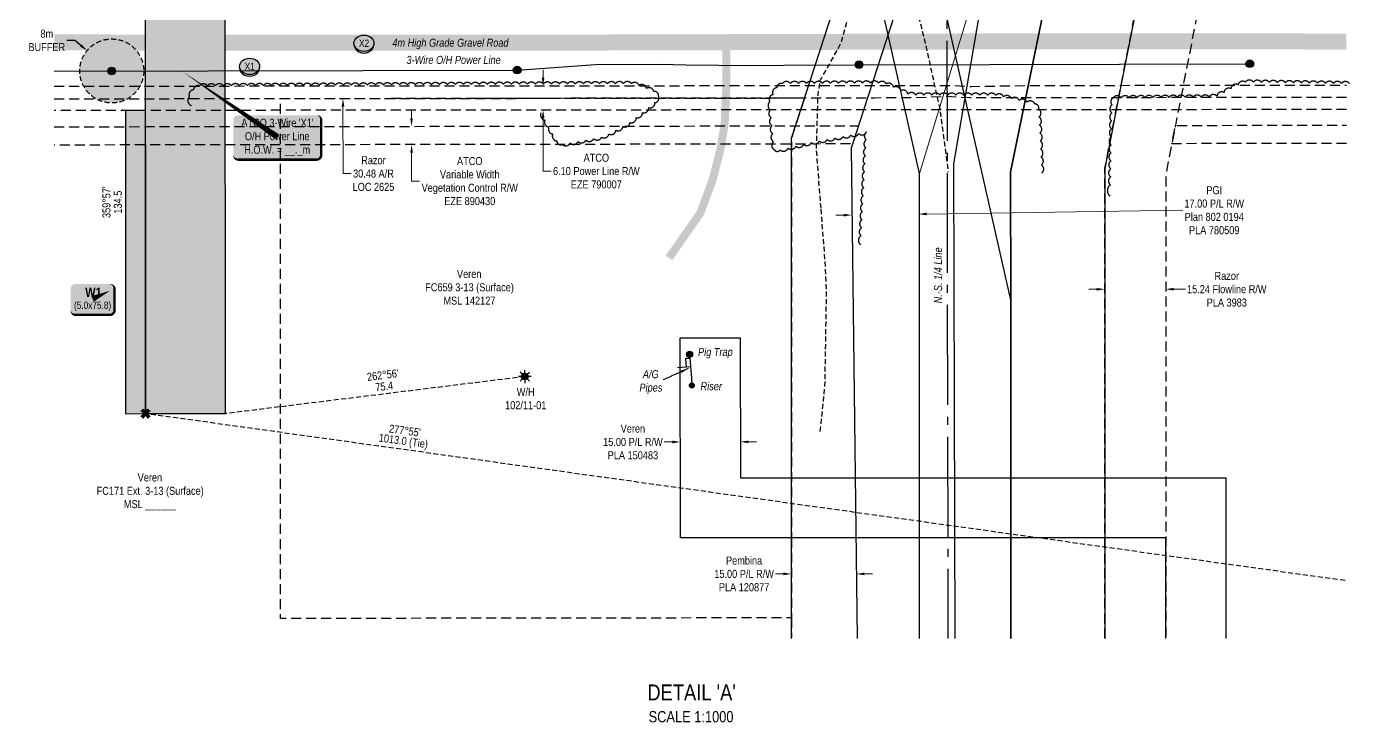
# Model space of a CAD drawing. Extents: x 507923 to 518388, y 6020717 to 6030806.
# Drawn here: x 512410 to 514069, y 6022985 to 6023855 of the extents above; entities that cross this region are included whole.
import ezdxf
from ezdxf.enums import TextEntityAlignment as Align

# ---------------------------------------------------------------- set-up
doc = ezdxf.new("R2010")
doc.units = 0
doc.header["$LTSCALE"] = 5
doc.header["$PDSIZE"] = 0.5
for name, pattern in [('0', [1, 1, 0]), ('DASHED4', [1.875, 1.25, -0.625]), ('foc-ACCESSROAD', [3.75, 2.5, -1.25]), ('foc-FLOWLINE', [3.75, 2.5, -1.25]), ('foc-QUARTERLINE', [33, 25, -3, 2, -3]), ('foc-TIELINE', [1.875, 1.25, -0.625]), ('UG_PIPE', [1.875, 1.25, -0.625])]:
    doc.linetypes.add(name, pattern=pattern)
doc.layers.get('Defpoints').update_dxf_attribs({"color": 9})
for name, color, linetype, true_color in [('AS-PIPE-AG', 7, 'Continuous', 0x7d00fa), ('AS-PIPE-AG-T', 7, 'Continuous', 0x7d00fa), ('P-POWER BUFFER', 7, 'DASHED4', 0x007000), ('P-POWER BUFFER-T', 7, 'Continuous', 0x007000)]:
    doc.layers.add(name, color=color, linetype=linetype, true_color=true_color)
for name, color, linetype in [('AS-PIPE-UG', 44, 'UG_PIPE'), ('AS-POWER', 104, 'foc-POWER'), ('AS-POWER-EXISTING-PP', 72, 'Continuous'), ('AS-POWER-T', 104, 'Continuous'), ('AS-ROADS', 254, 'Continuous'), ('AS-SYMBOL', 7, 'Continuous'), ('C-RW', 13, 'Continuous'), ('C-WS', 13, 'foc-ACCESSROAD'), ('C-WS-S', 8, 'Continuous'), ('CG-NOTES', 7, 'Continuous'), ('F-AR', 190, 'foc-ACCESSROAD'), ('F-EZE', 190, 'foc-FLOWLINE'), ('F-FLOWLINE', 190, 'foc-FLOWLINE'), ('F-RW', 190, 'Continuous'), ('L-BD', 7, 'Continuous'), ('L-BD1', 253, 'Continuous'), ('L-MON', 1, 'Continuous'), ('L-QSEC', 8, 'foc-QUARTERLINE'), ('L-TIE', 7, 'foc-TIELINE'), ('P-CROSSINGS', 250, 'Continuous'), ('P-PROPOSED', 10, 'Continuous'), ('P-PROPOSED-H', 21, 'Continuous'), ('P-TEMP-BLOCKS', 250, 'Continuous'), ('P-TEMP-H', 41, 'Continuous'), ('P-TEMP_WORKSPACE', 46, 'Continuous'), ('T-BUSH', 110, '0')]:
    doc.layers.add(name, color=color, linetype=linetype)
for name, color, linetype, lineweight in [('C-RW-T', 13, 'Continuous', 9), ('C-WS-T', 13, 'Continuous', 9), ('F-AR-T', 190, 'Continuous', 9), ('F-EZE-T', 190, 'Continuous', 9), ('F-FLOWLINE-T', 190, 'Continuous', 9), ('F-RW-T', 190, 'Continuous', 9), ('T-TEXT', 48, 'Continuous', 18)]:
    doc.layers.add(name, color=color, linetype=linetype, lineweight=lineweight)
doc.layers.add('P-POWER BUFFER-H', color=7, linetype='0', true_color=0x8aff8a, transparency=0.7)
doc.styles.add('80', font='ARIALN.TTF', dxfattribs={"height": 10})
doc.styles.add('80CG', font='ARIALN.TTF', dxfattribs={"height": 10})
doc.styles.add('80L', font='ARIALN.TTF', dxfattribs={"height": 10})
doc.styles.add('80LS', font='ARIALNI.TTF', dxfattribs={"height": 10})
doc.styles.add('BOLD', font='ARIALNB.TTF')
doc.styles.add('Crossing', font='ARIALN.TTF', dxfattribs={"height": 10})
doc.styles.add('foc-LtypeFont', font='ARIALN.TTF', dxfattribs={"height": 7.35})
doc.linetypes.add('foc-POWER', pattern='A,6,-1,["P",foc-LtypeFont,S=0.2,R=0,X=-0.625,Y=-0.75],-1.24,4', length=12.24)
doc.dimstyles.new('Compass 5 000', dxfattribs={"dimscale": 5, "dimtxt": 9, "dimasz": 2, "dimexe": 0.2, "dimexo": 0.0625, "dimgap": 0.5, "dimtad": 0, "dimtih": 1, "dimtoh": 1, "dimzin": 0, "dimdsep": 46, "dimtxsty": '80CG', "dimcen": 0.1, "dimse1": 1, "dimse2": 1, "dimclrd": 256, "dimclrt": 256, "dimaunit": 1, "dimadec": 4, "dimazin": 0, "dimtfac": 0.06, "dimtofl": 0, "dimtmove": 0, "dimatfit": 1, "dimfxl": 0.2, "dimtolj": 1, "dimtzin": 0, "dimlwd": -1, "dimarcsym": 0})

# ---------------------------------------------------------------- blocks, each defined once
blk = doc.blocks.new('POWERPOLE')
h = blk.add_hatch(color=255)
edge = h.paths.add_edge_path()
edge.add_arc((0, 0), 0.96, 0, 360)
at = {"linetype": 'Continuous'}
for p, q in [((0.68, -0.68), (-0.68, 0.68)), ((-0.68, -0.68), (0.68, 0.68))]:
    blk.add_line(p, q, dxfattribs=at)
blk.add_circle((0, 0), 0.96, dxfattribs=at)
blk = doc.blocks.new('PIG')
h = blk.add_hatch(color=255)
h.dxf.hatch_style = 1
edge = h.paths.add_edge_path()
edge.add_arc((0, 0), 0.85, 0, 360)
at = {"layer": 'AS-SYMBOL'}
h = blk.add_hatch(color=13, dxfattribs=at)
h.dxf.hatch_style = 1
h.paths.add_polyline_path([(-0.1, 0, 1), (-0.55, 0, 1)])
h = blk.add_hatch(color=13, dxfattribs=at)
h.dxf.hatch_style = 1
h.paths.add_polyline_path([(0.1, 0, 1), (0.55, 0, 1)])
at = {"layer": 'AS-SYMBOL', "color": 13}
for centre, radius in [((0, 0), 0.75), ((-0.33, 0), 0.225), ((0.33, 0), 0.225)]:
    blk.add_circle(centre, radius, dxfattribs=at)
blk = doc.blocks.new('RISER')
h = blk.add_hatch(color=255)
h.dxf.hatch_style = 1
edge = h.paths.add_edge_path()
edge.add_arc((0, 0), 0.7, 0, 360)
blk.add_hatch(color=13).paths.add_polyline_path([(0.58, -0.15), (-0.58, -0.15, 0.774597)])
at = {"color": 13}
blk.add_line((-0.58, -0.15), (0.58, -0.15), dxfattribs=at)
blk.add_circle((0, 0), 0.6, dxfattribs=at)
blk = doc.blocks.new('GAS')
h = blk.add_hatch(color=255)
h.dxf.hatch_style = 1
edge = h.paths.add_edge_path()
edge.add_arc((0, 0), 0.9, 0, 360)
for p, q in [((-0.81, 0), (-1.62, 0)), ((-0.57, 0.57), (-1.14, 1.14)), ((0, 0.81), (0, 1.62)), ((0.57, 0.57), (1.14, 1.14)), ((1.62, 0), (0.81, 0)), ((-0.57, -0.57), (-1.14, -1.14)), ((0, -0.81), (0, -1.62)), ((1.14, -1.14), (0.57, -0.57))]:
    blk.add_line(p, q)
blk.add_circle((0, 0), 0.8)
blk = doc.blocks.new('*D548')
at = {"layer": 'C-RW-T', "transparency": 16777216}
for p, q in [((513311.7, 6023335.7), (513321.7, 6023335.7)), ((513216.6, 6023335.5), (513206.6, 6023335.5))]:
    blk.add_line(p, q, dxfattribs=at)
for points in [[(513216.6, 6023337.2), (513216.6, 6023333.8), (513226.6, 6023335.5)], [(513311.7, 6023337.3), (513311.7, 6023334), (513301.7, 6023335.7)]]:
    blk.add_solid(points, dxfattribs=at)
at = {"layer": 'Defpoints', "color": 0, "transparency": 16777216}
for p in [(513226.6, 6023335.5), (513226.6, 6023322.2), (513301.7, 6023322.4)]:
    blk.add_point(p, dxfattribs=at)
at = {"layer": 'C-RW-T', "transparency": 16777216, "insert": (513167.5, 6023335.5), "char_height": 10, "attachment_point": 5, "style": '80CG'}
blk.add_mtext('\\A1;Veren\\P15.00 P/L R/W\\PPLA 150483', dxfattribs=at)
blk = doc.blocks.new('*D549')
at = {"layer": 'Defpoints', "color": 0, "transparency": 16777216}
for p in [(513524.5, 6023620.3), (513528, 6023386), (513444.4, 6023384.8)]:
    blk.add_point(p, dxfattribs=at)
at = {"layer": 'F-RW-T', "transparency": 16777216}
for p, q in [((513430.9, 6023618.9), (513420.9, 6023618.8)), ((513534.5, 6023620.4), (513854.6, 6023625.1))]:
    blk.add_line(p, q, dxfattribs=at)
for points in [[(513430.9, 6023620.6), (513431, 6023617.3), (513440.9, 6023619.1)], [(513534.5, 6023622.1), (513534.5, 6023618.8), (513524.5, 6023620.3)]]:
    blk.add_solid(points, dxfattribs=at)
at = {"layer": 'F-RW-T', "transparency": 16777216, "insert": (513893.7, 6023625.1), "char_height": 10, "attachment_point": 5, "style": '80CG'}
blk.add_mtext('\\A1;PGI\\P17.00 P/L R/W\\PPlan 802 0194\\PPLA 780509', dxfattribs=at)
blk = doc.blocks.new('*D551')
at = {"layer": 'Defpoints', "color": 0, "transparency": 16777216}
for p in [(513833.2, 6023526.4), (513757, 6023468.4), (513833.3, 6023468.4)]:
    blk.add_point(p, dxfattribs=at)
at = {"layer": 'F-FLOWLINE-T', "transparency": 16777216}
for p, q in [((513747, 6023526.4), (513737, 6023526.4)), ((513843.2, 6023526.4), (513857.9, 6023526.4))]:
    blk.add_line(p, q, dxfattribs=at)
for points in [[(513747, 6023528), (513747, 6023524.7), (513757, 6023526.4)], [(513843.2, 6023528.1), (513843.2, 6023524.7), (513833.2, 6023526.4)]]:
    blk.add_solid(points, dxfattribs=at)
at = {"layer": 'F-FLOWLINE-T', "transparency": 16777216, "insert": (513909.4, 6023526.4), "char_height": 10, "attachment_point": 5, "style": '80CG'}
blk.add_mtext('\\A1;Razor\\P15.24 Flowline R/W\\PPLA 3983', dxfattribs=at)
blk = doc.blocks.new('*D553')
at = {"layer": 'Defpoints', "color": 0, "transparency": 16777216}
for p in [(513365.5, 6023193.6), (513446.7, 6023193.6), (513365.5, 6023170.6)]:
    blk.add_point(p, dxfattribs=at)
at = {"layer": 'F-RW-T', "transparency": 16777216}
for p, q in [((513355.5, 6023170.6), (513345.5, 6023170.6)), ((513456.7, 6023170.6), (513466.7, 6023170.6))]:
    blk.add_line(p, q, dxfattribs=at)
for points in [[(513355.5, 6023172.3), (513355.5, 6023169), (513365.5, 6023170.6)], [(513456.7, 6023172.3), (513456.7, 6023169), (513446.7, 6023170.6)]]:
    blk.add_solid(points, dxfattribs=at)
at = {"layer": 'F-RW-T', "transparency": 16777216, "insert": (513306.4, 6023170.6), "char_height": 10, "attachment_point": 5, "style": '80CG'}
blk.add_mtext('\\A1;Pembina\\P15.00 P/L R/W\\PPLA 120877', dxfattribs=at)
blk = doc.blocks.new('*D555')
at = {"layer": 'Defpoints', "color": 0, "transparency": 16777216}
for p in [(512930.5, 6023730), (512891, 6023707.1), (512930.5, 6023707.2)]:
    blk.add_point(p, dxfattribs=at)
at = {"layer": 'F-EZE-T', "transparency": 16777216}
for p, q in [((512891, 6023740), (512891, 6023750)), ((512891, 6023697.1), (512891.1, 6023661.5)), ((512891.1, 6023661.5), (512901.1, 6023661.5))]:
    blk.add_line(p, q, dxfattribs=at)
for points in [[(512892.6, 6023740), (512889.3, 6023740), (512891, 6023730)], [(512892.7, 6023697.1), (512889.4, 6023697.1), (512891, 6023707.1)]]:
    blk.add_solid(points, dxfattribs=at)
at = {"layer": 'F-EZE-T', "transparency": 16777216, "insert": (512963.7, 6023661.5), "char_height": 10, "attachment_point": 5, "style": '80CG'}
blk.add_mtext('\\A1;ATCO\\PVariable Width\\PVegetation Control R/W\\PEZE 890430', dxfattribs=at)
blk = doc.blocks.new('xing2')
h = blk.add_hatch(color=50)
h.dxf.hatch_style = 1
edge = h.paths.add_edge_path()
edge.add_ellipse((0, 0), major_axis=(-12.5, 0), ratio=0.816297, start_angle=0, end_angle=360)
h = blk.add_hatch(color=250)
h.dxf.hatch_style = 1
edge = h.paths.add_edge_path()
edge.add_ellipse((0, -2), major_axis=(-12.5, 0), ratio=0.816297, start_angle=0, end_angle=180)
edge.add_line((12.5, -2), (12.5, 0))
edge.add_ellipse((0, 0), major_axis=(-12.5, 0), ratio=0.816297, start_angle=0, end_angle=180, ccw=False)
edge.add_line((-12.5, 0), (-12.5, -2))
at = {"color": 250}
blk.add_ellipse((0, 0), major_axis=(-12.5, 0), ratio=0.816297, dxfattribs=at)
blk.add_ellipse((0, -2), major_axis=(-12.5, 0), ratio=0.816297, start_param=0, end_param=3.141593, dxfattribs=at)
at = {"color": 250, "style": 'Crossing'}
blk.add_attdef('CROSSING', text='', height=9, dxfattribs=at).set_placement((0.1, 0), align=Align.MIDDLE_CENTER)
at = {"color": 250, "style": 'Crossing', "flags": 1}
for tag, p in [('OWNER', (0.1, -12.5)), ('DESCRIPTION', (0.1, -25.8)), ('LOCATION', (0.1, -39.3)), ('DWG_REF', (0.1, -52.8))]:
    blk.add_attdef(tag, text='', height=9, dxfattribs=at).set_placement(p, align=Align.MIDDLE_CENTER)
blk = doc.blocks.new('*D556')
at = {"layer": 'Defpoints', "color": 0, "transparency": 16777216}
for p in [(513055.3, 6023780.7), (513111.9, 6023780.7), (513111.9, 6023750.3)]:
    blk.add_point(p, dxfattribs=at)
at = {"layer": 'F-EZE-T', "transparency": 16777216}
for p, q in [((513055.3, 6023790.7), (513055.3, 6023800.7)), ((513055.4, 6023740.3), (513055.4, 6023674)), ((513055.4, 6023674), (513065.4, 6023674))]:
    blk.add_line(p, q, dxfattribs=at)
for points in [[(513057, 6023790.7), (513053.6, 6023790.7), (513055.3, 6023780.7)], [(513057, 6023740.3), (513053.7, 6023740.3), (513055.3, 6023750.3)]]:
    blk.add_solid(points, dxfattribs=at)
at = {"layer": 'F-EZE-T', "transparency": 16777216, "insert": (513121.8, 6023674), "char_height": 10, "attachment_point": 5, "style": '80CG'}
blk.add_mtext('\\A1;ATCO\\P6.10 Power Line R/W\\PEZE 790007', dxfattribs=at)
blk = doc.blocks.new('*U568')
h = blk.add_hatch(color=255)
edge = h.paths.add_edge_path()
edge.add_line((-49, -28.5), (49, -28.5))
edge.add_arc((49, -22.5), 6, 270, 360)
edge.add_line((55, -22.5), (55, 21))
edge.add_arc((49, 21), 6, 0, 90)
edge.add_line((49, 27), (-49, 27))
edge.add_arc((-49, 21), 6, 90, 180)
edge.add_line((-55, 21), (-55, -22.5))
edge.add_arc((-49, -22.5), 6, 180, 270)
at = {"color": 104, "flags": 128}
blk.add_lwpolyline([(-119.7, 82.5, 0, 7.5, 0), (0, 0, 0, 0, 0)], format="xyseb", dxfattribs=at)
blk.add_lwpolyline([(-49, -28.5, 3, 3, 0), (49, -28.5, 3, 3, 0.414214), (55, -22.5, 3, 3, 0), (55, 21, 3, 0, 0.414214), (49, 27, 0, 0, 0), (-49, 27, 0, 0, 0.414214), (-55, 21, 0, 0, 0), (-55, -22.5, 0, 3, 0.414214)], format="xyseb", close=True, dxfattribs=at)
at = {"color": 104, "style": '80'}
blk.add_attdef('ENTER_TEXT_001', (-26.8, -4.9), '', height=10, dxfattribs=at)
blk = doc.blocks.new('*U719')
at = {"true_color": 0xff8aff}
h = blk.add_hatch(color=211, dxfattribs=at)
edge = h.paths.add_edge_path()
edge.add_line((-21.5, -20), (21.5, -20))
edge.add_arc((21.5, -14), 6, 270, 360)
edge.add_line((27.5, -14), (27.5, 12.5))
edge.add_arc((21.5, 12.5), 6, 0, 90)
edge.add_line((21.5, 18.5), (-21.5, 18.5))
edge.add_arc((-21.5, 12.5), 6, 90, 180)
edge.add_line((-27.5, 12.5), (-27.5, -14))
edge.add_arc((-21.5, -14), 6, 180, 270)
at = {"color": 250, "flags": 128}
blk.add_lwpolyline([(-21.5, -20, 3, 3, 0), (21.5, -20, 3, 3, 0.414214), (27.5, -14, 3, 3, 0), (27.5, 12.5, 3, 0, 0.414214), (21.5, 18.5, 0, 0, 0), (-21.5, 18.5, 0, 0, 0.414214), (-27.5, 12.5, 0, 0, 0), (-27.5, -14, 0, 3, 0.414214)], format="xyseb", close=True, dxfattribs=at)
at = {"flags": 128}
blk.add_lwpolyline([(21.7, 10.2, 0, 7.5, 0), (0, 0, 0, 0, 0)], format="xyseb", dxfattribs=at)
at = {"color": 250}
for tag, p, height, style in [('TEMP_AREA_W1_001', (-9.2, 2.2), 12, 'BOLD'), ('ENTER_TEXT_001', (-30.7, -12.5), 9, '80')]:
    blk.add_attdef(tag, p, '', height=height, dxfattribs=dict(at, style=style))
blk = doc.blocks.new('TEMP')
h = blk.add_hatch(color=255)
h.dxf.hatch_style = 1
h.paths.add_polyline_path([(0, 0.25), (-0.67, 1.15), (-0.67, 0.67), (-1.15, 0.67), (-0.25, 0), (-1.15, -0.67), (-0.67, -0.67), (-0.67, -1.15), (0, -0.25), (0.67, -1.15), (0.67, -0.67), (1.15, -0.67), (0.25, 0), (1.15, 0.67), (0.67, 0.67), (0.67, 1.15)])
h.paths.add_polyline_path([(0.57, 0.85), (0.57, 0.57), (0.85, 0.57), (0.08, 0), (0.85, -0.57), (0.57, -0.57), (0.57, -0.85), (0, -0.08), (-0.57, -0.85), (-0.57, -0.57), (-0.85, -0.57), (-0.08, 0), (-0.85, 0.57), (-0.57, 0.57), (-0.57, 0.85), (0, 0.08)], flags=16)
h = blk.add_hatch(color=1)
h.dxf.hatch_style = 1
h.paths.add_polyline_path([(0, 0.08), (-0.57, 0.85), (-0.57, 0.57), (-0.85, 0.57), (-0.08, 0), (-0.85, -0.57), (-0.57, -0.57), (-0.57, -0.85), (0, -0.08), (0.57, -0.85), (0.57, -0.57), (0.85, -0.57), (0.08, 0), (0.85, 0.57), (0.57, 0.57), (0.57, 0.85)])
at = {"color": 1}
for p, q in [((-0.08, 0), (0.08, 0)), ((0, 0.08), (0, -0.08))]:
    blk.add_line(p, q, dxfattribs=at)
at = {"color": 255, "flags": 128}
blk.add_lwpolyline([(-0.25, 0), (-1.15, 0.67), (-0.67, 0.67), (-0.67, 1.15), (0, 0.25), (0.67, 1.15), (0.67, 0.67), (1.15, 0.67), (0.25, 0), (1.15, -0.67), (0.67, -0.67), (0.67, -1.15), (0, -0.25), (-0.67, -1.15), (-0.67, -0.67), (-1.15, -0.67)], close=True, dxfattribs=at)
at = {"color": 1, "flags": 128}
blk.add_lwpolyline([(-0.08, 0), (-0.85, 0.57), (-0.57, 0.57), (-0.57, 0.85), (0, 0.08), (0.57, 0.85), (0.57, 0.57), (0.85, 0.57), (0.08, 0), (0.85, -0.57), (0.57, -0.57), (0.57, -0.85), (0, -0.08), (-0.57, -0.85), (-0.57, -0.57), (-0.85, -0.57)], close=True, dxfattribs=at)
blk = doc.blocks.new('*D763')
at = {"layer": 'Defpoints', "color": 0, "transparency": 16777216}
for p in [(512485.6, 6023824.6), (512516.5, 6023799.2)]:
    blk.add_point(p, dxfattribs=at)
at = {"layer": 'P-POWER BUFFER-T', "transparency": 16777216}
for p, q in [((512470.2, 6023837.3), (512460.2, 6023837.3)), ((512477.9, 6023831), (512470.2, 6023837.3))]:
    blk.add_line(p, q, dxfattribs=at)
at = {"layer": 'P-POWER BUFFER-T', "color": 0, "lineweight": -2, "transparency": 16777216}
for p, q in [((512516, 6023799.2), (512517, 6023799.2)), ((512516.5, 6023798.7), (512516.5, 6023799.7))]:
    blk.add_line(p, q, dxfattribs=at)
at = {"layer": 'P-POWER BUFFER-T', "transparency": 16777216}
blk.add_solid([(512479, 6023832.2), (512476.9, 6023829.7), (512485.6, 6023824.6)], dxfattribs=at)
at = {"layer": 'P-POWER BUFFER-T', "transparency": 16777216, "insert": (512435.3, 6023837.3), "char_height": 10, "attachment_point": 5, "style": '80CG'}
blk.add_mtext('\\A1;8m\\PBUFFER', dxfattribs=at)
blk = doc.blocks.new('*D764')
at = {"layer": 'Defpoints', "color": 0, "transparency": 16777216}
for p in [(512789.6, 6023917), (512789.8, 6023764.7), (512805.3, 6023764.7)]:
    blk.add_point(p, dxfattribs=at)
at = {"layer": 'F-AR-T', "transparency": 16777216}
for p, q in [((512805.1, 6023927), (512805.1, 6023937)), ((512805.3, 6023754.7), (512805.4, 6023670.9)), ((512805.4, 6023670.9), (512815.4, 6023670.9))]:
    blk.add_line(p, q, dxfattribs=at)
for points in [[(512806.7, 6023927), (512803.4, 6023927), (512805.1, 6023917)], [(512807, 6023754.7), (512803.6, 6023754.7), (512805.3, 6023764.7)]]:
    blk.add_solid(points, dxfattribs=at)
at = {"layer": 'F-AR-T', "transparency": 16777216, "insert": (512843.4, 6023670.9), "char_height": 10, "attachment_point": 5, "style": '80CG'}
blk.add_mtext('\\A1;Razor\\P30.48 A/R\\PLOC 2625', dxfattribs=at)

msp = doc.modelspace()

# ---------------------------------------------------------------- hatches: boundary and pattern name
at = {"layer": 'P-POWER BUFFER-H'}
h = msp.add_hatch(color=256, dxfattribs=at)
h.dxf.hatch_style = 1
edge = h.paths.add_edge_path()
edge.add_arc((512516.497, 6023799.167), 39.979, 0, 360)
at = {"layer": 'P-PROPOSED-H'}
h = msp.add_hatch(color=256, dxfattribs=at)
h.dxf.hatch_style = 1
h.paths.add_polyline_path([(513491.231, 6024675.03), (513368.5, 6024047.631), (513367.121, 6024043.393), (512558.23, 6024042.802), (512558.721, 6023370.904), (512658.667, 6023370.977), (512658.249, 6023942.928), (513439.73, 6023943.5), (513465.422, 6024022.487), (513589.319, 6024655.847)])
at = {"layer": 'P-TEMP-H'}
h = msp.add_hatch(color=256, dxfattribs=at)
h.dxf.hatch_style = 1
h.paths.add_polyline_path([(512533.734, 6023370.886), (512558.721, 6023370.904), (512558.444, 6023749.839), (512533.457, 6023749.819)])

# ---------------------------------------------------------------- linework, layer by layer
at = {"layer": 'AS-PIPE-AG', "flags": 128}
for points in [[(513234.387, 6023429.148), (513233.627, 6023439.403), (513233.672, 6023439.788), (513234.532, 6023440.088), (513238.977, 6023440.443)], [(513238.377, 6023444.608), (513240.617, 6023415.753), (513240.802, 6023412.398), (513241.037, 6023409.538), (513241.182, 6023406.108)], [(513239.667, 6023429.268), (513223.282, 6023428.368)]]:
    msp.add_lwpolyline(points, dxfattribs=at)
at = {"layer": 'AS-PIPE-UG', "flags": 128}
for points in [[(513337.802, 6024651.262), (513363.392, 6024538.448), (513403.927, 6024373.378), (513448.352, 6024182.008), (513462.887, 6024113.488), (513478.812, 6024039.728), (513498.217, 6023966.028), (513511.072, 6023918.118), (513531.242, 6023840.303), (513550.462, 6023753.343), (513561.457, 6023673.408)], [(513402.517, 6023627.528), (513396.797, 6023702.008), (513398.842, 6023770.148), (513401.742, 6023788.043), (513411.177, 6023804.163), (513427.182, 6023833.273), (513442.497, 6023888.493), (513468.267, 6023948.318), (513499.232, 6024000.073), (513520.782, 6024078.698), (513527.087, 6024110.073), (513543.532, 6024185.113), (513560.687, 6024279.123), (513578.237, 6024386.658), (513606.037, 6024526.328), (513631.417, 6024651.593)], [(513401.622, 6023348.797), (513407.457, 6023405.602), (513409.407, 6023521.102), (513407.692, 6023561.202), (513402.517, 6023627.528)]]:
    msp.add_lwpolyline(points, dxfattribs=at)
at = {"layer": 'AS-POWER', "flags": 128}
msp.add_lwpolyline([(512444.577, 6023798.929), (513022.927, 6023800.293), (513120.682, 6023807.243), (513201.882, 6023807.738), (513233.617, 6023806.788), (513316.182, 6023806.123), (513355.897, 6023806.483), (513395.307, 6023806.978), (513416.317, 6023806.433), (513449.992, 6023806.998), (513938.152, 6023808.158)], dxfattribs=at)
at = {"layer": 'AS-ROADS', "flags": 128}
for points, const_width in [([(512444.531, 6023834.791), (513019.927, 6023834.398), (513708.872, 6023836.388), (513920.317, 6023836.378), (514058.882, 6023835.758)], 19.989), ([(513284.232, 6023835.258), (513284.112, 6023775.483), (513282.217, 6023733.853), (513277.257, 6023702.803), (513266.842, 6023662.343), (513251.497, 6023621.228), (513212.512, 6023565.583)], 9.995)]:
    msp.add_lwpolyline(points, dxfattribs=dict(at, const_width=const_width))
at = {"layer": 'C-RW'}
msp.add_lwpolyline([(513833.369, 6023089.785), (513833.334, 6023215.621), (513757.118, 6023215.612), (513650.494, 6023215.6), (513574.278, 6023215.589), (513560.848, 6023215.588), (513536.253, 6023215.584), (513451.289, 6023215.574), (513376.411, 6023215.563), (513226.785, 6023215.545), (513226.369, 6023465.454), (513301.369, 6023465.469), (513301.79, 6023290.572), (513376.39, 6023290.583), (513451.27, 6023290.591), (513536.232, 6023290.599), (513560.703, 6023290.604), (513574.256, 6023290.605), (513650.472, 6023290.612), (513757.096, 6023290.625), (513833.314, 6023290.637), (513908.329, 6023290.646), (513908.385, 6023089.797)], dxfattribs=at)
at = {"layer": 'C-WS', "flags": 128}
for points in [[(512444.621, 6023764.387), (513381.81, 6023765.428)], [(513365.555, 6023115.7), (513365.562, 6023091.249)]]:
    msp.add_lwpolyline(points, dxfattribs=at)
msp.add_lwpolyline([(513365.539, 6023215.631), (513365.555, 6023115.7), (512727.346, 6023114.902), (512727.256, 6023707.006), (512727.252, 6023729.834), (512727.249, 6023750.042), (512727.247, 6023764.571), (513381.81, 6023765.428), (513365.458, 6023715.267), (513365.459, 6023707.807), (513365.539, 6023215.631)], close=True, dxfattribs=at)
at = {"layer": 'F-AR', "flags": 128}
msp.add_lwpolyline([(514058.966, 6023766.077), (513851.969, 6023765.828), (513774.289, 6023765.735), (513665.617, 6023765.606), (513593.722, 6023765.521), (513587.942, 6023765.514), (513559.781, 6023767.265), (513515.657, 6023765.428), (513469.732, 6023765.375), (513391.042, 6023765.371), (512864.481, 6023764.697)], dxfattribs=at)
at = {"layer": 'F-EZE', "flags": 128}
for points in [[(512444.601, 6023780.209), (513396.081, 6023780.919), (513474.822, 6023780.98), (513485.735, 6023780.991), (513512.134, 6023781.009), (513559.754, 6023781.044), (513564.255, 6023781.049), (513590.657, 6023779.815), (513668.657, 6023781.128), (513691.781, 6023781.145), (513777.318, 6023781.21), (513800.455, 6023781.226), (513854.991, 6023781.264), (514058.947, 6023781.414)], [(514058.984, 6023750.927), (513849.025, 6023750.772), (513800.476, 6023750.739), (513771.35, 6023750.719), (513691.803, 6023750.657), (513662.689, 6023750.637), (513597.099, 6023750.585), (513585.02, 6023750.576), (513559.813, 6023750.557), (513554.218, 6023750.553), (513519.027, 6023750.525), (513485.756, 6023750.5), (513464.883, 6023750.485), (513386.214, 6023750.524), (512444.64, 6023749.745)], [(512444.666, 6023729.435), (513379.693, 6023730.551), (513449.405, 6023730.657), (513442.077, 6023708.138), (513376.303, 6023707.752), (512444.695, 6023706.562)], [(514059.035, 6023708.539), (513840.71, 6023708.277), (513845.183, 6023731.138), (514059.007, 6023731.395)]]:
    msp.add_lwpolyline(points, dxfattribs=at)
at = {"layer": 'F-FLOWLINE', "flags": 128}
for points in [[(513757.153, 6023089.773), (513756.99, 6023677.336), (513767.501, 6023731.045), (513770.484, 6023746.294), (513773.469, 6023761.544), (513800.327, 6023898.767), (513810.106, 6023948.745), (513935.248, 6024588.155)], [(514058.812, 6023893.979), (513877.027, 6023893.846), (513851.149, 6023761.633), (513848.168, 6023746.388), (513845.183, 6023731.138), (513840.708, 6023708.277), (513833.208, 6023669.958), (513833.37, 6023089.785)]]:
    msp.add_lwpolyline(points, dxfattribs=at)
at = {"layer": 'F-RW', "flags": 128}
for points in [[(513365.539, 6023089.709), (513365.535, 6023115.632), (513365.439, 6023707.739), (513365.438, 6023715.198), (513465.377, 6024022.578), (513589.318, 6024655.843)], [(513379.851, 6024660.761), (513639.595, 6023510.968), (513639.657, 6023089.754)], [(513525.418, 6023089.735), (513525.332, 6023671.142), (513305.592, 6024643.986)], [(513447.984, 6023089.723), (513440.452, 6023703.143), (513538.157, 6024003.413), (513663.125, 6024641.413)], [(513570.236, 6023089.743), (513568.475, 6023683.06), (513618.943, 6023977.127), (513751.164, 6024624.183)], [(513830.611, 6024608.634), (513639.049, 6023672.653), (513639.595, 6023510.968), (513639.657, 6023089.754)], [(513639.657, 6023089.754), (513639.595, 6023510.968), (513639.049, 6023672.653), (513830.611, 6024608.634)], [(513935.248, 6024588.155), (513810.106, 6023948.745), (513800.327, 6023898.767), (513773.469, 6023761.544), (513770.484, 6023746.294), (513767.501, 6023731.045), (513756.99, 6023677.336), (513757.153, 6023089.773)]]:
    msp.add_lwpolyline(points, dxfattribs=at)
at = {"layer": 'F-RW-T', "flags": 128}
msp.add_lwpolyline([(513618.943, 6023977.127), (513525.332, 6023671.142)], dxfattribs=at)
at = {"layer": 'L-QSEC'}
msp.add_line((513558.046, 6024661.979), (513561.093, 6023089.741), dxfattribs=at)
at = {"layer": 'L-TIE', "flags": 128}
for points in [[(513032.512, 6023417.213), (512658.667, 6023370.977)], [(514057.102, 6023162.229), (512558.721, 6023370.904)]]:
    msp.add_lwpolyline(points, dxfattribs=at)
at = {"layer": 'P-POWER BUFFER', "linetype": 'DASHED4', "lineweight": 30}
msp.add_circle((512516.497, 6023799.167), 39.979, dxfattribs=at)
at = {"layer": 'P-PROPOSED', "flags": 128}
msp.add_lwpolyline([(513491.231, 6024675.03), (513368.5, 6024047.631), (513367.121, 6024043.393), (512558.23, 6024042.802), (512558.721, 6023370.904), (512658.667, 6023370.977), (512658.249, 6023942.928), (513439.73, 6023943.5), (513465.422, 6024022.487), (513589.319, 6024655.847)], dxfattribs=at)
at = {"layer": 'P-TEMP_WORKSPACE'}
msp.add_lwpolyline([(512533.734, 6023370.886), (512558.721, 6023370.904), (512558.444, 6023749.839), (512533.457, 6023749.819)], close=True, dxfattribs=at)
at = {"layer": 'T-BUSH', "flags": 128}
for points in [[(513052.747, 6023746.56, 0.52056705), (513057.637, 6023737.843, 0.52056705), (513062.526, 6023729.126, 0.52056705), (513067.415, 6023720.409, 0.52056705), (513072.304, 6023711.691, 0.52056705), (513079.234, 6023707.322, 0.52056705), (513089.064, 6023709.131, 0.52056705), (513098.894, 6023710.939, 0.52056705), (513108.723, 6023712.747, 0.52056705), (513118.553, 6023714.555, 0.52056705), (513128.383, 6023716.364, 0.52056705), (513137.46, 6023720.321, 0.52056705), (513146.269, 6023725.041, 0.52056705), (513155.079, 6023729.762, 0.52056705), (513163.837, 6023734.561, 0.52056705), (513171.637, 6023740.81, 0.52056705), (513179.437, 6023747.059, 0.52056705), (513187.237, 6023753.309, 0.52056705), (513195.037, 6023759.558, 0.52056705), (513199.492, 6023767.817, 0.52056705), (513193.63, 6023773.478, 0.52056705), (513184.406, 6023777.327, 0.52056705), (513175.182, 6023781.175, 0.52056705), (513165.631, 6023783.369, 0.52056705), (513155.637, 6023783.315, 0.52056705), (513145.642, 6023783.262, 0.52056705), (513135.648, 6023783.208, 0.52056705), (513125.653, 6023783.155, 0.52056705), (513115.659, 6023783.101, 0.52056705), (513105.664, 6023783.047, 0.52056705), (513095.67, 6023782.994, 0.52056705), (513085.675, 6023782.94, 0.52056705), (513075.681, 6023782.886, 0.52056705), (513065.686, 6023782.833, 0.52056705), (513055.692, 6023782.779, 0.52056705), (513045.697, 6023782.725, 0.52056705), (513035.702, 6023782.672, 0.52056705), (513025.708, 6023782.618, 0.52056705), (513015.713, 6023782.564, 0.52056705), (513005.719, 6023782.511, 0.52056705), (512995.724, 6023782.457, 0.52056705), (512985.73, 6023782.403, 0.52056705), (512975.735, 6023782.35, 0.52056705), (512965.741, 6023782.296, 0.52056705), (512955.746, 6023782.243, 0.52056705), (512945.752, 6023782.189, 0.52056705), (512935.757, 6023782.135, 0.52056705), (512925.763, 6023782.082, 0.52056705), (512915.768, 6023782.028, 0.52056705), (512905.774, 6023781.974, 0.52056705), (512895.779, 6023781.921, 0.52056705), (512885.785, 6023781.867, 0.52056705), (512875.79, 6023781.813, 0.52056705), (512865.796, 6023781.76, 0.52056705), (512855.801, 6023781.706, 0.52056705), (512845.807, 6023781.652, 0.52056705), (512835.812, 6023781.599, 0.52056705), (512825.818, 6023781.545, 0.52056705), (512815.823, 6023781.492, 0.52056705), (512805.829, 6023781.438, 0.52056705), (512795.834, 6023781.384, 0.52056705), (512785.84, 6023781.331, 0.52056705), (512775.845, 6023781.277, 0.52056705), (512765.851, 6023781.223, 0.52056705), (512755.856, 6023781.17, 0.52056705), (512745.862, 6023781.116, 0.52056705), (512735.867, 6023781.062, 0.52056705), (512725.873, 6023781.009, 0.52056705), (512715.878, 6023780.955, 0.52056705), (512705.884, 6023780.901, 0.52056705), (512695.889, 6023780.848, 0.52056705), (512685.895, 6023780.794, 0.52056705), (512675.9, 6023780.741, 0.52056705), (512665.906, 6023780.687, 0.52056705), (512655.911, 6023780.633, 0.52056705), (512645.917, 6023780.58, 0.52056705), (512635.922, 6023780.526, 0.52056705), (512625.928, 6023780.472, 0.52056705), (512618.65, 6023775.612, 0.52056705), (512613.449, 6023767.077, 0.52056705), (512615.853, 6023755.762, 0.52056705)], [(513678.393, 6023671.76, 0.52056705), (513677.897, 6023681.742, 0.52056705), (513677.401, 6023691.724, 0.52056705), (513676.905, 6023701.707, 0.52056705), (513676.409, 6023711.689, 0.52056705), (513675.913, 6023721.671, 0.52056705), (513675.417, 6023731.654, 0.52056705), (513674.921, 6023741.636, 0.52056705), (513674.425, 6023751.618, 0.52056705), (513669.521, 6023757.911, 0.52056705), (513659.781, 6023760.155, 0.52056705), (513650.042, 6023762.399, 0.52056705), (513640.303, 6023764.644, 0.52056705), (513630.563, 6023766.888, 0.52056705), (513620.786, 6023768.8, 0.52056705), (513610.791, 6023768.824, 0.52056705), (513600.796, 6023768.848, 0.52056705), (513590.802, 6023768.873, 0.52056705), (513580.807, 6023768.897, 0.52056705), (513570.812, 6023768.922, 0.52056705), (513560.818, 6023768.946, 0.52056705), (513550.823, 6023768.971, 0.52056705), (513540.829, 6023768.995, 0.52056705), (513530.834, 6023769.019, 0.52056705), (513520.839, 6023769.044, 0.52056705), (513511.103, 6023770.205, 0.52056705), (513502.077, 6023774.498, 0.52056705), (513493.051, 6023778.79, 0.52056705), (513484.025, 6023783.083, 0.52056705), (513474.282, 6023784.147, 0.52056705), (513464.287, 6023784.081, 0.52056705), (513454.293, 6023784.016, 0.52056705), (513444.298, 6023783.95, 0.52056705), (513434.304, 6023783.885, 0.52056705), (513424.309, 6023783.819, 0.52056705), (513414.315, 6023783.754, 0.52056705), (513404.321, 6023783.688, 0.52056705), (513394.326, 6023783.622, 0.52056705), (513384.332, 6023783.557, 0.52056705), (513374.337, 6023783.491, 0.52056705), (513364.343, 6023783.426, 0.52056705), (513354.348, 6023783.36, 0.52056705), (513347.311, 6023778.345, 0.52056705), (513342.518, 6023769.575, 0.52056705), (513338.438, 6023760.657, 0.52056705), (513339.365, 6023750.705, 0.52056705), (513340.291, 6023740.754, 0.52056705), (513341.217, 6023730.802, 0.52056705), (513342.144, 6023720.85, 0.52056705), (513343.07, 6023710.899, 0.52056705), (513343.996, 6023700.947, 0.52056705), (513351.623, 6023700.379, 0.52056705), (513361.337, 6023702.732, 0.52056705), (513371.051, 6023705.085, 0.52056705), (513380.764, 6023707.439, 0.52056705), (513390.482, 6023709.775, 0.52056705), (513400.304, 6023711.625, 0.52056705), (513410.126, 6023713.474, 0.52056705), (513419.948, 6023715.324, 0.52056705), (513429.77, 6023717.174, 0.52056705), (513439.592, 6023719.023, 0.52056705), (513449.414, 6023720.873, 0.52056705), (513459.236, 6023722.723, 0.52056705), (513458.975, 6023713.056, 0.52056705), (513458.44, 6023703.076, 0.52056705), (513457.905, 6023693.095, 0.52056705), (513457.371, 6023683.115, 0.52056705), (513456.836, 6023673.135, 0.52056705), (513456.301, 6023663.154, 0.52056705), (513455.766, 6023653.174, 0.52056705), (513455.231, 6023643.194, 0.52056705), (513454.696, 6023633.213, 0.52056705), (513454.161, 6023623.233, 0.52056705), (513453.627, 6023613.253, 0.52056705), (513453.092, 6023603.272, 0.52056705), (513452.557, 6023593.292, 0.52056705), (513451.951, 6023581.993, 0.52056705)], [(514062.563, 6023783.307, 0.52056705), (514052.569, 6023783.457, 0.52056705), (514042.576, 6023783.607, 0.52056705), (514032.582, 6023783.757, 0.52056705), (514022.589, 6023783.907, 0.52056705), (514012.595, 6023784.057, 0.52056705), (514002.602, 6023784.207, 0.52056705), (513992.608, 6023784.357, 0.52056705), (513982.615, 6023784.507, 0.52056705), (513972.621, 6023784.657, 0.52056705), (513962.628, 6023784.807, 0.52056705), (513952.634, 6023784.957, 0.52056705), (513942.641, 6023785.108, 0.52056705), (513932.647, 6023785.258, 0.52056705), (513923.493, 6023781.995, 0.52056705), (513914.709, 6023777.226, 0.52056705), (513905.926, 6023772.457, 0.52056705), (513897.142, 6023767.688, 0.52056705), (513887.4, 6023766.625, 0.52056705), (513877.405, 6023766.533, 0.52056705), (513867.411, 6023766.442, 0.52056705), (513857.417, 6023766.351, 0.52056705), (513847.423, 6023766.259, 0.52056705), (513837.428, 6023766.168, 0.52056705), (513827.434, 6023766.076, 0.52056705), (513817.44, 6023765.985, 0.52056705), (513807.446, 6023765.894, 0.52056705), (513797.452, 6023765.802, 0.52056705), (513787.457, 6023765.711, 0.52056705), (513777.463, 6023765.62, 0.52056705), (513767.469, 6023765.528, 0.52056705), (513766.037, 6023756.785, 0.52056705), (513765.84, 6023746.792, 0.52056705), (513765.644, 6023736.799, 0.52056705), (513765.448, 6023726.807, 0.52056705), (513765.252, 6023716.814, 0.52056705), (513765.056, 6023706.821, 0.52056705), (513764.859, 6023696.828, 0.52056705), (513764.663, 6023686.836, 0.52056705), (513764.467, 6023676.843, 0.52056705), (513764.271, 6023666.85, 0.52056705), (513764.075, 6023656.857, 0.52056705), (513763.795, 6023642.615, 0.52056705)]]:
    msp.add_lwpolyline(points, format="xyb", dxfattribs=at)

# ---------------------------------------------------------------- block references
at = {"layer": 'AS-POWER-EXISTING-PP', "xscale": 4.99732665, "yscale": 4.99732665, "zscale": 4.99732665}
for p in [(512516.497, 6023799.167), (513022.927, 6023800.293), (513449.992, 6023806.998), (513938.152, 6023808.158)]:
    msp.add_blockref('POWERPOLE', p, dxfattribs=at)
at = {"layer": 'AS-POWER-T'}
ref = msp.add_blockref('*U568', (512723.22, 6023716.82), dxfattribs=dict(at, xscale=0.99946533, yscale=0.99946533, zscale=0.99946533))
ref.add_attrib('ENTER_TEXT_001', "ATCO 3-Wire 'X1'", (512678.367, 6023729.442), dxfattribs={"layer": '0', "color": 104, "height": 9.99465, "style": '80'})
ref.add_attrib('ENTER_TEXT_002', 'O/H Power Line', (512682.771, 6023712.607), dxfattribs={"layer": '0', "color": 104, "height": 9.99465, "style": '80'})
ref.add_attrib('ENTER_TEXT_003', 'H.O.W. = __._m', (512681.942, 6023695.772), dxfattribs={"layer": '0', "color": 104, "height": 9.99465, "style": '80'})
at = {"layer": 'C-WS-S', "xscale": 4.99732665, "yscale": 4.99732665, "zscale": 4.99732665}
msp.add_blockref('GAS', (513032.512, 6023417.213), dxfattribs=at)
at = {"layer": 'L-MON', "color": 6, "xscale": 4.99732665, "yscale": 4.99732665, "zscale": 4.99732665}
msp.add_blockref('TEMP', (512558.721, 6023370.904), dxfattribs=at)
at = {"layer": 'P-CROSSINGS', "xscale": 0.99946533, "yscale": 0.99946533, "zscale": 0.99946533}
for p, values in [((512831.574, 6023833.801), {'CROSSING': 'X2'}), ((512688.69, 6023804.872), {'CROSSING': 'X1'})]:
    msp.add_blockref('xing2', p, dxfattribs=at).add_auto_attribs(values)
at = {"layer": 'P-TEMP-BLOCKS'}
ref = msp.add_blockref('*U719', (512492.517, 6023514.309), dxfattribs=dict(at, xscale=0.99946533, yscale=0.99946533, zscale=0.99946533))
ref.add_attrib('TEMP_AREA_W1_001', 'W1', (512483.309, 6023516.552), dxfattribs={"layer": '0', "color": 250, "height": 11.9936, "style": 'BOLD'})
ref.add_attrib('ENTER_TEXT_001', '(5.0x75.8)', (512469.32, 6023501.846), dxfattribs={"layer": '0', "color": 250, "height": 8.9952, "style": '80'})

# ---------------------------------------------------------------- texts
at = {"layer": 'AS-PIPE-AG-T', "insert": (513166.909, 6023425.194), "char_height": 9.99465, "attachment_point": 1, "style": '80L'}
msp.add_mtext_dynamic_manual_height_columns('\\pi13.02393;{\\fArial Narrow|b0|i1|c0|p34;A/G \\P\\pi8.79018;Pipes}', width=45.64175, gutter_width=49.973, heights=[0], dxfattribs=at)
at = {"layer": 'C-WS-T', "char_height": 10, "attachment_point": 1, "style": '80L'}
for s, width, insert in [('\\pi44.05409;Veren\\P\\pi4.344;FC659 3-13 (Surface)\\P\\pi27.12367;MSL 142127', 117.81487, (512903.684, 6023550.494)), ('\\pi51.70416;Veren\\P\\pi0.5309;FC171 Ext. 3-13 (Surface)\\P\\pi34.47019;MSL ______', 133.11501, (512497.123, 6023296.159))]:
    msp.add_mtext_dynamic_manual_height_columns(s, width=width, gutter_width=50, heights=[0], dxfattribs=dict(at, insert=insert))
at = {"layer": 'C-WS-T', "insert": (513033.583, 6023403.097), "char_height": 9.99465, "width": 51.10268, "attachment_point": 2, "style": '80L'}
msp.add_mtext('W/H 102/11-01', dxfattribs=at)
at = {"layer": 'CG-NOTES', "color": 3, "insert": (513158.5, 6023032.515), "char_height": 19.98931, "width": 161.77496, "attachment_point": 1, "style": '80CG'}
msp.add_mtext("\\pi27.02134;DETAIL 'A'\\P\\pi28.62553;{\\H0.7x;SCALE 1:1000}", dxfattribs=at)
at = {"layer": 'L-BD', "style": '80L'}
for s, height, rotation, p in [("262°56'", 9.9947, 7.0604, (512855.018, 6023419.178)), ('75.4', 9.9947, 7.0604, (512856.768, 6023405.044)), ("277°55'", 9.9947, 352.0716, (512882.602, 6023349.765)), ('1013.0 (Tie)', 9.99465, 352.0716, (512880.638, 6023335.658))]:
    msp.add_text(s, height=height, rotation=rotation, dxfattribs=at).set_placement(p, align=Align.MIDDLE)
at = {"layer": 'L-BD1', "style": '80L'}
for s, p in [("359°57'", (512509.803, 6023635.184)), ('134.5', (512524.046, 6023635.195))]:
    msp.add_text(s, height=9.9947, rotation=90.0419, dxfattribs=at).set_placement(p, align=Align.MIDDLE)
at = {"layer": 'L-QSEC', "insert": (513543.807, 6023508.727), "char_height": 9.98931, "attachment_point": 1, "rotation": 90.111047, "style": '80L'}
msp.add_mtext_dynamic_manual_height_columns('{\\fArial Narrow|b0|i1|c0|p34;N.-S. 1/4 Line}', width=69.78655, gutter_width=50, heights=[0], dxfattribs=at)
at = {"layer": 'T-TEXT', "style": '80LS'}
msp.add_text('4m High Grade Gravel Road', height=9.99465, rotation=359.99729, dxfattribs=at).set_placement((512939.545, 6023834.474), align=Align.MIDDLE_CENTER)

# ---------------------------------------------------------------- dimensions: what is measured, and where the dimension line sits
at = {"layer": 'C-RW-T'}
dim = msp.add_linear_dim(base=(513226.585, 6023335.532), p1=(513301.714, 6023322.369), p2=(513226.608, 6023322.244), angle=180.095318, text='Veren\\P15.00 P/L R/W\\PPLA 150483', dimstyle='Compass 5 000', dxfattribs=at)
dim.commit()
dim.dimension.update_dxf_attribs({"geometry": '*D548', "text_midpoint": (513167.5, 6023335.498), "dimtype": 161})
at = {"layer": 'F-AR-T'}
dim = msp.add_linear_dim(base=(512805.29, 6023764.673), p1=(512789.608, 6023916.992), p2=(512789.807, 6023764.653), angle=270.074978, text='Razor\\P30.48 A/R\\PLOC 2625', dimstyle='Compass 5 000', dxfattribs=at)
dim.commit()
dim.dimension.update_dxf_attribs({"geometry": '*D764', "text_midpoint": (512843.377, 6023670.866), "dimtype": 161})
at = {"layer": 'F-EZE-T'}
for base, p1, p2, angle, text, picture, middle in [((513055.322, 6023780.664), (513111.912, 6023750.297), (513111.889, 6023780.707), 90.042761, 'ATCO\\P6.10 Power Line R/W\\PEZE 790007', '*D556', (513121.766, 6023673.98)), ((512891.005, 6023707.132), (512930.503, 6023730.015), (512930.532, 6023707.183), 270.073227, 'ATCO\\PVariable Width\\PVegetation Control R/W\\PEZE 890430', '*D555', (512963.655, 6023661.461))]:
    dim = msp.add_linear_dim(base=base, p1=p1, p2=p2, angle=angle, text=text, dimstyle='Compass 5 000', dxfattribs=at)
    dim.commit()
    dim.dimension.update_dxf_attribs({"geometry": picture, "text_midpoint": middle, "dimtype": 161})
at = {"layer": 'F-FLOWLINE-T'}
dim = msp.add_linear_dim(base=(513833.248, 6023526.383), p1=(513757.048, 6023468.377), p2=(513833.264, 6023468.398), angle=0.015976, text='Razor\\P15.24 Flowline R/W\\PPLA 3983', dimstyle='Compass 5 000', dxfattribs=at)
dim.commit()
dim.dimension.update_dxf_attribs({"geometry": '*D551', "text_midpoint": (513909.416, 6023526.39), "dimtype": 161})
at = {"layer": 'F-RW-T'}
for base, p1, p2, angle, text, picture, middle in [((513524.521, 6023620.29), (513444.361, 6023384.786), (513527.956, 6023386.012), 0.840096, 'PGI\\P17.00 P/L R/W\\PPlan 802 0194\\PPLA 780509', '*D549', (513893.735, 6023625.131)), ((513365.526, 6023170.619), (513446.708, 6023193.588), (513365.522, 6023193.575), 180.00924, 'Pembina\\P15.00 P/L R/W\\PPLA 120877', '*D553', (513306.44, 6023170.616))]:
    dim = msp.add_linear_dim(base=base, p1=p1, p2=p2, angle=angle, text=text, dimstyle='Compass 5 000', dxfattribs=at)
    dim.commit()
    dim.dimension.update_dxf_attribs({"geometry": picture, "text_midpoint": middle, "dimtype": 161})
at = {"layer": 'P-POWER BUFFER-T'}
dim = msp.add_radius_dim(center=(512516.497, 6023799.167), mpoint=(512485.648, 6023824.596), text='8m\\PBUFFER', dimstyle='Compass 5 000', dxfattribs=at)
dim.commit()
dim.dimension.update_dxf_attribs({"geometry": '*D763', "text_midpoint": (512435.31, 6023837.317), "dimtype": 164})

# ---------------------------------------------------------------- leaders
at = {"layer": 'AS-PIPE-AG-T', "path_type": 1}
msp.add_leader([(513236.624, 6023427.283), (513205.253, 6023413.14)], dimstyle='Compass 5 000', override={"dimgap": 0.5, "dimtad": 0}, dxfattribs=at)

# ---------------------------------------------------------------- next in the draw order: texts
at = {"layer": 'AS-POWER-T', "insert": (512884.284, 6023817.972), "char_height": 10, "attachment_point": 1, "style": '80L', "bg_fill": 3, "box_fill_scale": 1.15, "bg_fill_color": 256, "bg_fill_true_color": 256, "bg_fill_transparency": 0}
msp.add_mtext_dynamic_manual_height_columns('\\pi0.36378;{\\fArial Narrow|b0|i1|c0|p34;3-Wire O/H Power Line}', width=117.58295, gutter_width=50.027, heights=[0], dxfattribs=at)
at = {"layer": 'T-TEXT', "char_height": 10, "attachment_point": 1, "style": '80L', "bg_fill": 2}
for s, width, insert in [('{\\fArial Narrow|b0|i1|c0|p34;Pig Trap}', 43.14911, (513248.893, 6023453.009)), ('{\\fArial Narrow|b0|i1|c0|p34;Riser}', 27.82169, (513251.975, 6023410.167))]:
    msp.add_mtext_dynamic_manual_height_columns(s, width=width, gutter_width=50.027, heights=[0], dxfattribs=dict(at, insert=insert))

# ---------------------------------------------------------------- next in the draw order: block references
at = {"layer": 'AS-SYMBOL', "xscale": 4.99732665, "yscale": 4.99732665, "zscale": 4.99732665}
for name, p in [('PIG', (513238.402, 6023445.058)), ('RISER', (513241.132, 6023406.103))]:
    msp.add_blockref(name, p, dxfattribs=at)

doc.saveas('drawing.dxf')
